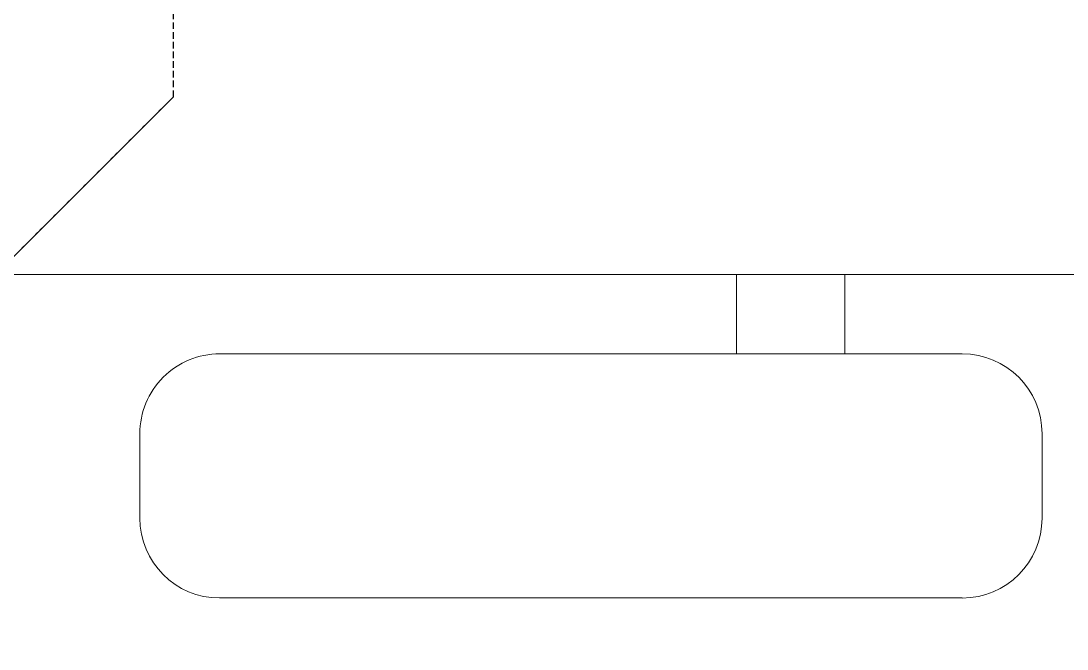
# Model space of a CAD drawing. Extents: x -12260 to 57327, y -29287 to 19916.
# Drawn here: x 35186 to 35443.2, y -4004.4 to -3850 of the extents above; entities that cross this region are included whole.
import ezdxf
from ezdxf.enums import TextEntityAlignment as Align

# ---------------------------------------------------------------- set-up
doc = ezdxf.new("R2010")
doc.units = 0
doc.header["$LTSCALE"] = 0.25
doc.linetypes.add('DASHDOT', pattern=[25.4, 12.7, -6.35, 0, -6.35])
doc.linetypes.add('HIDDEN', pattern=[9.525, 6.35, -3.175])
for name, color, linetype, lineweight in [('01-First Floor-FUR$0$LOADING', 253, 'Continuous', 5), ('01-First Floor-FUR$0$NEW Wall', 166, 'Continuous', 5), ('E-LITE-CLNG-CNDT', 6, 'DASHDOT', 35), ('E-LITE-EXIT-NUMB', 6, 'Continuous', 25), ('E-POWR-FLOR-CNDT', 6, 'HIDDEN', 25), ('E-POWR-WALL @ 100', 4, 'Continuous', 35)]:
    doc.layers.add(name, color=color, linetype=linetype, lineweight=lineweight)
doc.styles.add('DC_SIMPLEX', font='SIMPLEX.shx', dxfattribs={"width": 0.7})

# ---------------------------------------------------------------- blocks, each defined once
blk = doc.blocks.new('*X119')
at = {"color": 0}
for p, q in [((5, 3), (5, 3)), ((5, 3), (5, 3)), ((5, 3), (5, 3)), ((5, 3), (5, 3)), ((5, 3), (5, 3)), ((5, 3), (5, 3)), ((5, 3), (5, 3)), ((5, 3), (5, 3)), ((5, 3), (5, 3)), ((5, 3), (5, 3)), ((5, 3), (5, 3)), ((5, 3), (5, 3)), ((5, 3), (5, 3)), ((5, 3), (5, 3)), ((5, 3), (5, 3)), ((5, 3), (5, 3)), ((5, 3), (5, 3)), ((5, 3), (5, 3)), ((5, 3), (5, 3)), ((5, 3), (5, 3)), ((5, 3), (5, 3)), ((5, 3), (5, 3)), ((5, 3), (5, 3)), ((5, 3), (5, 3)), ((5, 3), (5, 3)), ((5, 3), (5, 3)), ((5, 3), (5, 3)), ((5, 3), (5, 3)), ((5, 3), (5, 3)), ((5, 3), (5, 3)), ((5, 3), (5, 3)), ((5, 3), (5, 3)), ((5, 3), (5, 3)), ((5, 3), (5, 3)), ((5, 3), (5, 3)), ((5, 3), (5, 3)), ((5, 3), (5, 3)), ((5, 3), (5, 3)), ((5, 3), (5, 3)), ((5, 3), (5, 3)), ((5, 3), (5, 3)), ((5, 3), (5, 3)), ((5, 3), (5, 3)), ((5, 3), (5, 3)), ((5, 3), (5, 3)), ((5, 3), (5, 3)), ((5, 3), (5, 3)), ((5, 3), (5, 3)), ((5, 3), (5, 3)), ((5, 3), (5, 3)), ((5, 3), (5, 3)), ((5, 3), (5, 3)), ((5, 3), (5, 3)), ((5, 3), (5, 3)), ((5, 3), (5, 3)), ((5, 3), (5, 3)), ((5, 3), (5, 3)), ((5, 3), (5, 3)), ((5, 3), (5, 3)), ((5, 3), (5, 3)), ((5, 3), (5, 3)), ((5, 3), (5, 3)), ((5, 3), (5, 3)), ((5, 3), (5, 3)), ((5, 3), (5, 3)), ((5, 3), (5, 3)), ((6, 3), (5, 3)), ((5, 3), (5, 3)), ((6, 3), (5, 3)), ((5, 3), (5, 3)), ((6, 3), (5, 3)), ((5, 3), (5, 3)), ((6, 3), (5, 3)), ((5, 3), (5, 3)), ((5, 3), (5, 3)), ((5, 3), (5, 3)), ((5, 3), (5, 3)), ((5, 3), (5, 3)), ((5, 3), (5, 3)), ((5, 3), (5, 3)), ((5, 3), (5, 3)), ((5, 3), (5, 3)), ((5, 3), (5, 3)), ((5, 3), (5, 3)), ((5, 3), (5, 3)), ((5, 3), (5, 3)), ((5, 3), (5, 3)), ((5, 3), (5, 3)), ((5, 3), (5, 3)), ((5, 3), (5, 3)), ((5, 3), (5, 3)), ((5, 3), (5, 3)), ((5, 3), (5, 3)), ((5, 3), (5, 3)), ((5, 3), (5, 3)), ((5, 3), (5, 3)), ((6, 3), (6, 3)), ((6, 3), (6, 3)), ((6, 3), (6, 3)), ((6, 3), (6, 3)), ((6, 3), (6, 3)), ((6, 3), (6, 3)), ((6, 3), (6, 3)), ((6, 3), (6, 3)), ((6, 3), (6, 3)), ((6, 3), (6, 3)), ((6, 3), (6, 3)), ((6, 3), (6, 3)), ((6, 3), (6, 3)), ((6, 3), (6, 3)), ((6, 3), (6, 3)), ((6, 3), (6, 3)), ((6, 3), (6, 3)), ((6, 3), (6, 3)), ((6, 3), (6, 3)), ((6, 3), (6, 3)), ((6, 3), (6, 3)), ((6, 3), (6, 3)), ((6, 3), (6, 3)), ((6, 3), (6, 3)), ((6, 3), (6, 3)), ((6, 3), (6, 3)), ((6, 3), (6, 3)), ((6, 3), (6, 3)), ((6, 3), (6, 3)), ((6, 3), (6, 3)), ((6, 3), (6, 3)), ((6, 3), (6, 3)), ((6, 3), (6, 3)), ((6, 3), (6, 3)), ((6, 3), (6, 3)), ((6, 3), (6, 3)), ((6, 3), (6, 3)), ((6, 3), (6, 3)), ((6, 3), (6, 3)), ((6, 3), (6, 3)), ((6, 3), (6, 3)), ((6, 3), (6, 3)), ((6, 3), (6, 3)), ((6, 3), (6, 3)), ((6, 3), (6, 3)), ((6, 3), (6, 3)), ((6, 3), (6, 3)), ((6, 3), (6, 3)), ((6, 3), (6, 3)), ((6, 3), (6, 3)), ((6, 3), (6, 3)), ((6, 3), (6, 3)), ((6, 3), (6, 3)), ((6, 3), (6, 3)), ((6, 3), (6, 3)), ((6, 3), (6, 3)), ((6, 3), (6, 3)), ((6, 3), (6, 3)), ((6, 3), (6, 3)), ((6, 3), (6, 3)), ((6, 3), (6, 3)), ((6, 3), (6, 3)), ((6, 3), (6, 3)), ((6, 3), (6, 3)), ((6, 3), (6, 3)), ((6, 3), (6, 3)), ((6, 3), (6, 3)), ((6, 3), (6, 3)), ((6, 3), (6, 3)), ((6, 3), (6, 3)), ((6, 3), (6, 3)), ((6, 3), (6, 3)), ((6, 3), (6, 3)), ((6, 3), (6, 3)), ((6, 3), (6, 3)), ((6, 3), (6, 3)), ((6, 3), (6, 3)), ((6, 3), (6, 3)), ((6, 3), (6, 3)), ((6, 3), (6, 3)), ((6, 3), (6, 3)), ((6, 3), (6, 3)), ((6, 3), (6, 3)), ((6, 3), (6, 3)), ((6, 3), (6, 3)), ((6, 3), (6, 3)), ((6, 3), (6, 3)), ((6, 3), (6, 3)), ((6, 3), (6, 3)), ((6, 3), (6, 3)), ((6, 3), (6, 3)), ((6, 3), (6, 3)), ((6, 3), (6, 3)), ((6, 3), (6, 3)), ((6, 3), (6, 3)), ((6, 3), (6, 3)), ((6, 3), (6, 3)), ((6, 3), (6, 3)), ((6, 3), (6, 3)), ((6, 3), (6, 3)), ((6, 3), (6, 3)), ((6, 3), (6, 3)), ((6, 3), (6, 3)), ((6, 3), (6, 3)), ((6, 3), (6, 3)), ((6, 3), (6, 3)), ((6, 3), (6, 3)), ((6, 3), (6, 3)), ((6, 3), (6, 3)), ((6, 3), (6, 3)), ((6, 3), (6, 3)), ((6, 3), (6, 3)), ((6, 3), (6, 3)), ((6, 3), (6, 3)), ((6, 3), (6, 3)), ((6, 3), (6, 3)), ((6, 3), (6, 3)), ((6, 3), (6, 3)), ((6, 3), (6, 3)), ((6, 3), (6, 3)), ((6, 3), (6, 3)), ((6, 3), (6, 3)), ((6, 3), (6, 3)), ((6, 3), (6, 3)), ((6, 3), (6, 3)), ((6, 3), (6, 3)), ((6, 3), (6, 3)), ((6, 3), (6, 3)), ((6, 3), (6, 3)), ((6, 3), (6, 3)), ((6, 3), (6, 3)), ((6, 3), (6, 3)), ((6, 3), (6, 3)), ((6, 3), (6, 3)), ((6, 3), (6, 3)), ((6, 3), (6, 3)), ((6, 3), (6, 3)), ((6, 3), (6, 3)), ((6, 3), (6, 3)), ((6, 3), (6, 3)), ((6, 3), (6, 3)), ((6, 3), (6, 3)), ((6, 3), (6, 3)), ((6, 3), (6, 3)), ((6, 3), (6, 3)), ((6, 3), (6, 3)), ((6, 3), (6, 3)), ((6, 3), (6, 3)), ((6, 3), (6, 3)), ((6, 3), (6, 3)), ((6, 3), (6, 3)), ((6, 3), (6, 3)), ((6, 3), (6, 3)), ((6, 3), (6, 3)), ((6, 3), (6, 3)), ((6, 3), (6, 3)), ((6, 3), (6, 3)), ((6, 3), (6, 3)), ((6, 3), (6, 3)), ((6, 3), (6, 3)), ((6, 3), (6, 3)), ((6, 3), (6, 3)), ((6, 3), (6, 3)), ((6, 3), (6, 3)), ((6, 3), (6, 3)), ((6, 3), (6, 3)), ((6, 3), (6, 3)), ((6, 3), (6, 3)), ((6, 3), (6, 3)), ((6, 3), (6, 3)), ((6, 3), (6, 3)), ((6, 3), (6, 3)), ((6, 3), (6, 3)), ((6, 3), (6, 3)), ((6, 3), (6, 3)), ((6, 3), (6, 3)), ((6, 3), (6, 3)), ((6, 3), (6, 3)), ((6, 3), (6, 3)), ((6, 3), (6, 3)), ((6, 3), (6, 3)), ((6, 3), (6, 3)), ((6, 3), (6, 3)), ((6, 3), (6, 3)), ((6, 3), (6, 3)), ((6, 3), (6, 3)), ((6, 3), (6, 3)), ((6, 3), (6, 3)), ((6, 3), (6, 3)), ((6, 3), (6, 3)), ((6, 3), (6, 3)), ((6, 3), (6, 3)), ((6, 3), (6, 3)), ((6, 3), (6, 3)), ((6, 3), (6, 3)), ((6, 3), (6, 3)), ((6, 3), (6, 3)), ((6, 3), (6, 3)), ((6, 3), (6, 3)), ((6, 3), (6, 3)), ((6, 3), (6, 3)), ((6, 3), (6, 3)), ((6, 3), (6, 3)), ((6, 3), (6, 3)), ((6, 3), (5, 3)), ((6, 3), (5, 3)), ((6, 3), (5, 3)), ((6, 3), (5, 3)), ((6, 3), (5, 3)), ((6, 3), (6, 3)), ((6, 3), (6, 3)), ((6, 3), (6, 3)), ((6, 3), (6, 3)), ((6, 3), (6, 3)), ((6, 3), (6, 3)), ((6, 3), (6, 3)), ((6, 3), (6, 3)), ((6, 3), (6, 3)), ((6, 3), (6, 3)), ((6, 3), (6, 3)), ((6, 3), (6, 3)), ((6, 3), (6, 3)), ((6, 3), (6, 3)), ((6, 3), (6, 3)), ((6, 3), (6, 3)), ((6, 3), (6, 3)), ((6, 3), (6, 3)), ((6, 3), (6, 3)), ((6, 3), (6, 3)), ((6, 3), (6, 3)), ((6, 3), (6, 3)), ((6, 3), (6, 3)), ((6, 3), (6, 3)), ((6, 3), (6, 3)), ((6, 3), (6, 3)), ((6, 3), (6, 3)), ((6, 3), (6, 3)), ((6, 3), (6, 3)), ((6, 3), (6, 3)), ((6, 3), (6, 3)), ((6, 3), (6, 3)), ((6, 3), (6, 3)), ((6, 3), (6, 3)), ((6, 3), (6, 3)), ((6, 3), (6, 3)), ((6, 3), (6, 3)), ((6, 3), (6, 3)), ((6, 3), (6, 3)), ((6, 3), (6, 3)), ((6, 3), (6, 3)), ((6, 3), (6, 3)), ((6, 3), (6, 3)), ((6, 3), (6, 3)), ((6, 3), (6, 3)), ((6, 3), (6, 3)), ((6, 3), (6, 3)), ((6, 3), (6, 3)), ((6, 3), (6, 3)), ((6, 3), (6, 3)), ((6, 3), (6, 3)), ((6, 3), (6, 3)), ((6, 3), (6, 3)), ((6, 3), (6, 3)), ((6, 3), (6, 3)), ((6, 3), (6, 3)), ((6, 3), (6, 3)), ((6, 3), (6, 3)), ((6, 3), (6, 3)), ((6, 3), (6, 3)), ((6, 3), (6, 3)), ((6, 3), (6, 3)), ((6, 3), (6, 3)), ((6, 3), (6, 3)), ((6, 3), (6, 3)), ((6, 3), (6, 3)), ((6, 3), (6, 3)), ((6, 3), (6, 3)), ((6, 3), (6, 3)), ((6, 3), (6, 3)), ((6, 3), (6, 3)), ((6, 3), (6, 3)), ((6, 3), (6, 3)), ((6, 3), (6, 3)), ((6, 3), (6, 3)), ((6, 3), (6, 3)), ((6, 3), (6, 3)), ((6, 3), (6, 3)), ((6, 3), (6, 3)), ((6, 3), (6, 3)), ((6, 3), (6, 3)), ((6, 3), (6, 3)), ((6, 3), (6, 3)), ((6, 3), (6, 3)), ((6, 3), (6, 3)), ((6, 3), (6, 3)), ((6, 3), (6, 3)), ((6, 3), (6, 3)), ((6, 3), (6, 3)), ((6, 3), (6, 3)), ((6, 3), (6, 3)), ((6, 3), (6, 3)), ((6, 3), (6, 3)), ((6, 3), (6, 3)), ((6, 3), (6, 3)), ((6, 3), (6, 3)), ((6, 3), (6, 3)), ((6, 3), (6, 3)), ((6, 3), (6, 3)), ((6, 3), (6, 3)), ((6, 3), (6, 3)), ((6, 3), (6, 3)), ((6, 3), (6, 3)), ((6, 3), (6, 3)), ((6, 3), (6, 3)), ((6, 3), (6, 3)), ((6, 3), (6, 3)), ((6, 3), (6, 3)), ((6, 3), (6, 3)), ((6, 3), (6, 3)), ((6, 3), (6, 3)), ((6, 3), (6, 3)), ((6, 3), (6, 3)), ((6, 3), (6, 3)), ((6, 3), (6, 3)), ((6, 3), (6, 3)), ((6, 3), (6, 3)), ((6, 3), (6, 3)), ((6, 3), (6, 3)), ((6, 3), (6, 3)), ((6, 3), (6, 3)), ((6, 3), (6, 3)), ((6, 3), (6, 3)), ((6, 3), (6, 3)), ((6, 3), (6, 3)), ((6, 3), (6, 3)), ((6, 3), (6, 3)), ((6, 3), (6, 3)), ((6, 3), (6, 3)), ((6, 3), (6, 3)), ((6, 3), (6, 3)), ((6, 3), (6, 3)), ((6, 3), (6, 3)), ((6, 3), (6, 3)), ((6, 3), (6, 3)), ((6, 3), (6, 3)), ((6, 3), (6, 3)), ((6, 3), (6, 3)), ((6, 3), (6, 3)), ((6, 3), (6, 3)), ((6, 3), (6, 3)), ((6, 3), (6, 3)), ((6, 3), (6, 3)), ((6, 3), (6, 3)), ((6, 3), (6, 3)), ((6, 3), (6, 3)), ((6, 3), (6, 3)), ((6, 3), (6, 3)), ((6, 3), (6, 3)), ((6, 3), (6, 3)), ((6, 3), (6, 3)), ((6, 3), (6, 3)), ((6, 3), (6, 3)), ((6, 3), (6, 3)), ((6, 3), (6, 3)), ((6, 3), (6, 3)), ((6, 3), (6, 3)), ((6, 3), (6, 3)), ((6, 3), (6, 3)), ((6, 3), (6, 3)), ((6, 3), (6, 3)), ((6, 3), (6, 3)), ((6, 3), (6, 3)), ((6, 3), (6, 3)), ((6, 3), (6, 3)), ((6, 3), (6, 3)), ((6, 3), (6, 3)), ((6, 3), (6, 3)), ((6, 3), (6, 3)), ((6, 3), (6, 3)), ((6, 3), (6, 3)), ((6, 3), (6, 3)), ((6, 3), (6, 3)), ((6, 3), (6, 3)), ((6, 3), (6, 3)), ((6, 3), (6, 3)), ((6, 3), (6, 3)), ((6, 3), (6, 3)), ((6, 3), (6, 3)), ((6, 3), (6, 3)), ((6, 3), (6, 3)), ((6, 3), (6, 3)), ((6, 3), (6, 3)), ((6, 3), (6, 3)), ((6, 3), (6, 3)), ((6, 3), (6, 3)), ((6, 3), (6, 3)), ((6, 3), (6, 3)), ((6, 3), (6, 3)), ((6, 3), (6, 3)), ((6, 3), (6, 3)), ((6, 3), (6, 3)), ((6, 3), (6, 3)), ((6, 3), (6, 3)), ((6, 3), (6, 3)), ((6, 3), (6, 3)), ((6, 3), (6, 3)), ((6, 3), (6, 3)), ((6, 3), (6, 3)), ((6, 3), (6, 3)), ((6, 3), (6, 3)), ((6, 3), (6, 3)), ((6, 3), (6, 3)), ((6, 3), (6, 3)), ((6, 3), (6, 3)), ((6, 3), (6, 3)), ((6, 3), (6, 3)), ((6, 3), (6, 3)), ((6, 3), (6, 3)), ((6, 3), (6, 3)), ((6, 3), (6, 3)), ((6, 3), (6, 3)), ((6, 3), (6, 3)), ((6, 3), (6, 3)), ((6, 3), (6, 3)), ((6, 3), (6, 3)), ((6, 3), (6, 3)), ((6, 3), (6, 3)), ((6, 3), (6, 3)), ((6, 3), (6, 3)), ((6, 3), (6, 3)), ((6, 3), (6, 3)), ((6, 3), (6, 3)), ((6, 3), (6, 3)), ((6, 3), (6, 3)), ((6, 3), (6, 3)), ((6, 3), (6, 3)), ((6, 3), (6, 3)), ((6, 3), (6, 3)), ((6, 3), (6, 3)), ((6, 3), (6, 3)), ((6, 3), (6, 3)), ((6, 3), (6, 3)), ((6, 3), (6, 3)), ((6, 3), (6, 3)), ((6, 3), (6, 3)), ((6, 3), (6, 3)), ((6, 3), (6, 3)), ((6, 3), (6, 3)), ((6, 3), (6, 3)), ((6, 3), (6, 3)), ((6, 3), (6, 3)), ((6, 3), (6, 3)), ((6, 3), (6, 3)), ((6, 3), (6, 3)), ((6, 3), (6, 3)), ((6, 3), (6, 3)), ((6, 3), (6, 3)), ((6, 3), (6, 3)), ((6, 3), (6, 3)), ((6, 3), (6, 3)), ((6, 3), (6, 3)), ((6, 3), (6, 3)), ((6, 3), (6, 3)), ((6, 3), (6, 3)), ((6, 3), (6, 3)), ((6, 3), (6, 3)), ((6, 3), (6, 3)), ((6, 3), (6, 3)), ((6, 3), (6, 3)), ((6, 3), (6, 3)), ((6, 3), (6, 3)), ((6, 3), (6, 3)), ((6, 3), (6, 3)), ((6, 3), (6, 3)), ((6, 3), (6, 3)), ((6, 3), (6, 3)), ((6, 3), (6, 3)), ((6, 3), (6, 3)), ((6, 3), (6, 3)), ((6, 3), (6, 3)), ((6, 3), (6, 3)), ((6, 3), (6, 3)), ((6, 3), (6, 3)), ((6, 3), (6, 3)), ((6, 3), (6, 3)), ((6, 3), (6, 3)), ((6, 3), (6, 3)), ((6, 3), (6, 3)), ((6, 3), (6, 3)), ((6, 3), (6, 3)), ((6, 3), (6, 3)), ((6, 3), (6, 3)), ((6, 3), (6, 3)), ((6, 3), (6, 3)), ((6, 3), (6, 3)), ((6, 3), (6, 3)), ((6, 3), (6, 3)), ((6, 3), (6, 3)), ((6, 3), (6, 3)), ((6, 3), (6, 3)), ((6, 3), (6, 3)), ((6, 3), (6, 3)), ((6, 3), (6, 3)), ((6, 3), (6, 3)), ((6, 3), (6, 3)), ((6, 3), (6, 3)), ((6, 3), (6, 3)), ((6, 3), (6, 3)), ((6, 3), (6, 3)), ((6, 3), (6, 3)), ((6, 3), (6, 3)), ((6, 3), (6, 3)), ((6, 3), (6, 3)), ((6, 3), (6, 3)), ((6, 3), (6, 3)), ((6, 3), (6, 3)), ((6, 3), (6, 3)), ((6, 3), (6, 3)), ((6, 3), (6, 3)), ((6, 3), (6, 3)), ((6, 3), (6, 3)), ((6, 3), (6, 3)), ((6, 3), (6, 3)), ((6, 3), (6, 3)), ((6, 3), (6, 3)), ((6, 3), (6, 3))]:
    blk.add_line(p, q, dxfattribs=at)
blk = doc.blocks.new('*X120')
at = {"color": 0}
for p, q in [((13, 1), (13, 1)), ((13, 1), (13, 1)), ((13, 1), (13, 1)), ((13, 1), (13, 1)), ((13, 1), (13, 1)), ((13, 1), (13, 1)), ((13, 1), (13, 1)), ((13, 1), (13, 1)), ((13, 1), (13, 1)), ((13, 1), (13, 1)), ((13, 1), (13, 1)), ((13, 1), (13, 1)), ((13, 1), (13, 1)), ((13, 1), (13, 1)), ((13, 1), (13, 1)), ((13, 1), (14, 1)), ((13, 1), (14, 1)), ((13, 1), (14, 1)), ((13, 1), (13, 1)), ((13, 1), (13, 1)), ((13, 1), (13, 1)), ((13, 1), (13, 1)), ((13, 1), (13, 1)), ((13, 1), (13, 1)), ((13, 1), (13, 1)), ((13, 1), (13, 1)), ((13, 1), (13, 1)), ((13, 1), (13, 1)), ((13, 1), (13, 1)), ((13, 1), (13, 1)), ((13, 1), (13, 1)), ((13, 1), (13, 1)), ((13, 1), (13, 1)), ((13, 1), (13, 1)), ((13, 1), (13, 1)), ((13, 1), (13, 1)), ((13, 1), (13, 1)), ((13, 1), (13, 1)), ((13, 1), (13, 1)), ((13, 1), (13, 1)), ((13, 1), (13, 1)), ((13, 1), (13, 1)), ((13, 1), (13, 1)), ((13, 1), (13, 1)), ((13, 1), (13, 1)), ((13, 1), (13, 1)), ((13, 1), (13, 1)), ((13, 1), (13, 1)), ((13, 1), (13, 1)), ((13, 1), (13, 1)), ((13, 1), (13, 1)), ((13, 1), (13, 1)), ((13, 1), (13, 1)), ((13, 1), (13, 1)), ((13, 1), (13, 1)), ((13, 1), (13, 1)), ((13, 1), (13, 1)), ((13, 1), (13, 1)), ((13, 1), (13, 1)), ((13, 1), (13, 1)), ((13, 1), (13, 1)), ((13, 1), (13, 1)), ((13, 1), (13, 1)), ((13, 1), (13, 1)), ((13, 1), (13, 1)), ((13, 1), (13, 1)), ((13, 1), (13, 1)), ((13, 1), (13, 1)), ((13, 1), (13, 1)), ((13, 1), (13, 1)), ((13, 1), (13, 1)), ((13, 1), (13, 1)), ((13, 1), (13, 1)), ((13, 1), (13, 1)), ((13, 1), (13, 1)), ((13, 1), (13, 1)), ((13, 1), (13, 1)), ((13, 1), (13, 1)), ((13, 1), (13, 1)), ((13, 1), (13, 1)), ((13, 1), (13, 1)), ((13, 1), (13, 1)), ((13, 1), (13, 1)), ((13, 1), (13, 1)), ((13, 1), (13, 1)), ((13, 1), (13, 1)), ((13, 1), (13, 1)), ((13, 1), (13, 1)), ((13, 1), (13, 1)), ((13, 1), (13, 1)), ((13, 1), (13, 1)), ((13, 1), (13, 1)), ((13, 1), (13, 1)), ((13, 1), (13, 1)), ((13, 1), (13, 1)), ((13, 1), (13, 1)), ((13, 1), (13, 1)), ((13, 1), (13, 1)), ((13, 1), (13, 1)), ((13, 1), (13, 1)), ((13, 1), (13, 1)), ((13, 1), (13, 1)), ((13, 1), (13, 1)), ((13, 1), (13, 1)), ((13, 1), (13, 1)), ((13, 1), (13, 1)), ((13, 1), (13, 1)), ((13, 1), (13, 1)), ((13, 1), (13, 1)), ((13, 1), (13, 1)), ((13, 1), (13, 1)), ((13, 1), (13, 1)), ((13, 1), (13, 1)), ((13, 1), (13, 1)), ((13, 1), (13, 1)), ((13, 1), (13, 1)), ((13, 1), (13, 1)), ((13, 1), (13, 1)), ((13, 1), (13, 1)), ((13, 1), (13, 1)), ((13, 1), (13, 1)), ((13, 1), (13, 1)), ((13, 1), (13, 1)), ((13, 1), (14, 1)), ((13, 0), (13, 0)), ((13, 0), (13, 0)), ((13, 0), (13, 0)), ((13, 0), (13, 0)), ((13, 0), (13, 0)), ((13, 0), (13, 0)), ((13, 0), (13, 0)), ((13, 0), (13, 0)), ((13, 0), (13, 0)), ((13, 0), (13, 0)), ((13, 0), (13, 0)), ((13, 0), (13, 0)), ((13, 0), (13, 0)), ((13, 0), (13, 0)), ((13, 0), (13, 0)), ((13, 0), (13, 0)), ((13, 0), (13, 0)), ((13, 0), (13, 0)), ((13, 0), (13, 0)), ((13, 0), (13, 0)), ((13, 0), (13, 0)), ((13, 0), (13, 0)), ((13, 0), (13, 0)), ((13, 0), (13, 0)), ((13, 0), (13, 0)), ((13, 0), (13, 0)), ((13, 0), (13, 0)), ((13, 0), (13, 0)), ((13, 0), (13, 0)), ((13, 0), (13, 0)), ((13, 0), (13, 0)), ((13, 0), (13, 0)), ((13, 0), (13, 0)), ((13, 0), (13, 0)), ((13, 0), (13, 0)), ((13, 0), (13, 0)), ((13, 0), (13, 0)), ((13, 0), (13, 0)), ((13, 0), (13, 0)), ((13, 0), (13, 0)), ((13, 0), (13, 0)), ((13, 0), (13, 0)), ((13, 0), (13, 0)), ((13, 0), (13, 0)), ((13, 0), (13, 0)), ((13, 0), (13, 0)), ((13, 0), (13, 0)), ((13, 0), (13, 0)), ((13, 0), (14, 0)), ((13, 0), (14, 0)), ((13, 0), (13, 0)), ((13, 0), (14, 0)), ((14, 1), (14, 1)), ((14, 1), (14, 1)), ((14, 1), (14, 1)), ((14, 1), (14, 1)), ((14, 1), (14, 1)), ((14, 1), (14, 1)), ((14, 1), (14, 1)), ((14, 1), (14, 1)), ((14, 1), (14, 1)), ((14, 1), (14, 1)), ((14, 1), (14, 1)), ((14, 1), (14, 1)), ((14, 1), (14, 1)), ((14, 1), (14, 1)), ((14, 1), (14, 1)), ((14, 1), (14, 1)), ((14, 1), (14, 1)), ((14, 1), (14, 1)), ((14, 1), (14, 1)), ((14, 1), (14, 1)), ((14, 1), (14, 1)), ((14, 1), (14, 1)), ((14, 1), (14, 1)), ((14, 1), (14, 1)), ((14, 1), (14, 1)), ((14, 1), (14, 1)), ((14, 1), (14, 1)), ((14, 1), (14, 1)), ((14, 1), (14, 1)), ((14, 1), (14, 1)), ((14, 1), (14, 1)), ((14, 1), (14, 1)), ((14, 1), (14, 1)), ((14, 1), (14, 1)), ((14, 1), (14, 1)), ((14, 1), (14, 1)), ((14, 1), (14, 1)), ((14, 1), (14, 1)), ((14, 1), (14, 1)), ((14, 1), (14, 1)), ((14, 1), (14, 1)), ((14, 1), (14, 1)), ((14, 1), (14, 1)), ((14, 1), (14, 1)), ((14, 1), (14, 1)), ((14, 1), (14, 1)), ((14, 1), (14, 1)), ((14, 1), (14, 1)), ((14, 1), (14, 1)), ((14, 1), (14, 1)), ((14, 1), (14, 1)), ((14, 1), (14, 1)), ((14, 1), (14, 1)), ((14, 1), (14, 1)), ((14, 1), (14, 1)), ((14, 1), (14, 1)), ((14, 1), (14, 1)), ((14, 1), (14, 1)), ((14, 1), (14, 1)), ((14, 1), (14, 1)), ((14, 1), (14, 1)), ((14, 1), (14, 1)), ((14, 1), (14, 1)), ((14, 1), (14, 1)), ((14, 1), (14, 1)), ((14, 1), (14, 1)), ((14, 1), (14, 1)), ((14, 1), (14, 1)), ((14, 1), (14, 1)), ((14, 1), (14, 1)), ((14, 1), (14, 1)), ((14, 1), (14, 1)), ((14, 1), (14, 1)), ((14, 1), (14, 1)), ((14, 1), (14, 1)), ((14, 1), (14, 1)), ((14, 1), (14, 1)), ((14, 1), (14, 1)), ((14, 1), (14, 1)), ((14, 1), (14, 1)), ((14, 1), (14, 1)), ((14, 1), (14, 1)), ((14, 1), (14, 1)), ((14, 1), (14, 1)), ((14, 1), (14, 1)), ((14, 1), (14, 1)), ((14, 1), (14, 1)), ((14, 1), (14, 1)), ((14, 1), (14, 1)), ((14, 1), (14, 1)), ((14, 1), (14, 1)), ((14, 1), (14, 1)), ((14, 1), (14, 1)), ((14, 1), (14, 1)), ((14, 0), (14, 0)), ((14, 0), (14, 0)), ((14, 0), (14, 0)), ((14, 0), (14, 0)), ((14, 0), (14, 0)), ((14, 0), (14, 0)), ((14, 0), (14, 0)), ((14, 0), (14, 0)), ((14, 0), (14, 0)), ((14, 0), (14, 0)), ((14, 0), (14, 0)), ((14, 0), (14, 0)), ((14, 0), (14, 0)), ((14, 0), (14, 0)), ((14, 0), (14, 0)), ((14, 0), (14, 0)), ((14, 0), (14, 0)), ((14, 0), (14, 0)), ((14, 0), (14, 0)), ((14, 0), (14, 0)), ((14, 0), (14, 0)), ((14, 0), (14, 0)), ((14, 0), (14, 0)), ((14, 0), (14, 0)), ((14, 0), (14, 0)), ((14, 0), (14, 0)), ((14, 0), (14, 0)), ((14, 0), (14, 0)), ((14, 0), (14, 0)), ((14, 0), (14, 0)), ((14, 0), (14, 0)), ((14, 0), (14, 0)), ((14, 0), (14, 0)), ((14, 0), (14, 0)), ((14, 0), (14, 0)), ((14, 0), (14, 0)), ((14, 0), (14, 0)), ((14, 0), (14, 0)), ((14, 0), (14, 0)), ((14, 0), (14, 0)), ((14, 0), (14, 0)), ((14, 0), (14, 0)), ((14, 0), (14, 0)), ((14, 0), (14, 0)), ((14, 0), (14, 0)), ((14, 0), (14, 0)), ((14, 0), (14, 0)), ((14, 0), (14, 0)), ((13, 0), (13, 0)), ((13, 0), (14, 0)), ((13, 0), (13, 0)), ((13, 0), (14, 0)), ((13, 0), (13, 0)), ((13, 0), (14, 0)), ((13, 0), (13, 0)), ((13, 0), (13, 0)), ((13, 0), (13, 0)), ((13, 0), (13, 0)), ((13, 0), (14, 0)), ((13, 0), (13, 0)), ((13, 0), (14, 0)), ((13, 0), (13, 0)), ((13, 0), (14, 0)), ((13, 0), (13, 0)), ((13, 0), (14, 0)), ((13, 0), (13, 0)), ((13, 0), (14, 0)), ((13, 0), (13, 0)), ((13, 0), (14, 0)), ((13, 0), (13, 0)), ((13, 0), (14, 0)), ((13, 0), (13, 0)), ((13, 0), (13, 0)), ((13, 0), (13, 0)), ((13, 0), (14, 0)), ((13, 0), (13, 0)), ((13, 0), (14, 0)), ((13, 0), (13, 0)), ((13, 0), (14, 0)), ((13, 0), (13, 0)), ((13, 0), (14, 0)), ((13, 0), (13, 0)), ((13, 0), (13, 0)), ((13, 0), (13, 0)), ((13, 0), (13, 0)), ((13, 0), (13, 0)), ((13, 0), (13, 0)), ((13, 0), (13, 0)), ((13, 0), (13, 0)), ((13, 0), (13, 0)), ((13, 0), (13, 0)), ((13, 0), (13, 0)), ((13, 0), (13, 0)), ((13, 0), (13, 0)), ((13, 0), (13, 0)), ((13, 0), (13, 0)), ((13, 0), (13, 0)), ((13, 0), (13, 0)), ((13, 0), (13, 0)), ((13, 0), (13, 0)), ((13, 0), (13, 0)), ((13, 0), (13, 0)), ((13, 0), (13, 0)), ((13, 0), (13, 0)), ((13, 0), (13, 0)), ((13, 0), (13, 0)), ((13, 0), (13, 0)), ((13, 0), (13, 0)), ((13, 0), (13, 0)), ((13, 0), (13, 0)), ((13, 0), (13, 0)), ((13, 0), (13, 0)), ((13, -1), (13, -1)), ((13, -1), (13, -1)), ((13, -1), (13, -1)), ((13, -1), (13, -1)), ((13, -1), (13, -1)), ((13, -1), (14, -1)), ((13, -1), (13, -1)), ((14, 0), (14, 0)), ((14, 0), (14, 0)), ((14, 0), (14, 0)), ((14, 0), (14, 0)), ((14, 0), (14, 0)), ((14, 0), (14, 0)), ((14, 0), (14, 0)), ((14, 0), (14, 0)), ((14, 0), (14, 0)), ((14, 0), (14, 0)), ((14, 0), (14, 0)), ((14, 0), (14, 0)), ((14, 0), (14, 0)), ((14, 0), (14, 0)), ((14, 0), (14, 0)), ((13, 0), (14, 0)), ((14, 0), (14, 0)), ((14, 0), (14, 0)), ((14, 0), (14, 0)), ((14, 0), (14, 0)), ((14, 0), (14, 0)), ((14, 0), (14, 0)), ((14, 0), (14, 0)), ((14, 0), (14, 0)), ((14, 0), (14, 0)), ((14, 0), (14, 0)), ((14, 0), (14, 0)), ((14, 0), (14, 0)), ((14, 0), (14, 0)), ((14, 0), (14, 0)), ((14, 0), (14, 0)), ((14, 0), (14, 0)), ((14, 0), (14, 0)), ((14, 0), (14, 0)), ((14, 0), (14, 0)), ((14, 0), (14, 0)), ((14, 0), (14, 0)), ((14, 0), (14, 0)), ((14, 0), (14, 0)), ((14, 0), (14, 0)), ((14, 0), (14, 0)), ((14, 0), (14, 0)), ((14, 0), (14, 0)), ((14, 0), (14, 0)), ((14, 0), (14, 0)), ((14, 0), (14, 0)), ((14, 0), (14, 0)), ((14, 0), (14, 0)), ((14, 0), (14, 0)), ((14, 0), (14, 0)), ((14, -1), (14, -1)), ((14, -1), (14, -1)), ((14, -1), (14, -1)), ((14, -1), (14, -1)), ((14, -1), (14, -1))]:
    blk.add_line(p, q, dxfattribs=at)
blk = doc.blocks.new('01-First Floor-FUR$0$GF21018-P')
at = {"color": 0}
for p, q in [((0.22049, 0.47563), (0.22049, 0.0675)), ((0.25963, 0.34221), (0.2804, 0.34221)), ((0.24001, 0.32259), (0.24001, 0.14)), ((0.30001, 0.32259), (0.30001, 0.14)), ((0.22049, 0.29372), (0.24001, 0.29372)), ((0.22049, 0.26708), (0.24001, 0.26708)), ((0.25963, 0.12039), (0.2804, 0.12039))]:
    blk.add_line(p, q, dxfattribs=at)
for points in [[(0.24001, 0.29372), (0.24001, 0.29372), (0.24001, 0.29372), (0.24001, 0.29372), (0.24001, 0.29372), (0.24001, 0.29372), (0.24001, 0.29372), (0.24001, 0.29372), (0.24001, 0.29372), (0.24001, 0.29372), (0.24001, 0.29372), (0.24001, 0.29372), (0.24001, 0.29372), (0.24001, 0.29372), (0.24001, 0.29372), (0.24001, 0.29372), (0.24001, 0.29372), (0.24001, 0.29372), (0.24001, 0.29372), (0.24001, 0.29372), (0.24001, 0.29372), (0.24001, 0.29372), (0.24001, 0.29372), (0.24001, 0.29372), (0.24001, 0.29372), (0.24001, 0.29372), (0.24001, 0.29372), (0.24001, 0.29372), (0.24001, 0.29372), (0.24001, 0.29372), (0.24001, 0.29372), (0.24001, 0.29372), (0.24001, 0.29372), (0.24001, 0.29372), (0.24001, 0.29372), (0.24001, 0.29372), (0.24001, 0.29372), (0.24001, 0.29372), (0.24001, 0.29372), (0.24001, 0.29372), (0.24001, 0.29372), (0.24001, 0.29372), (0.24001, 0.29372), (0.24001, 0.29372), (0.24001, 0.29372), (0.24001, 0.29372), (0.24001, 0.29372), (0.24001, 0.29372), (0.24001, 0.29372), (0.24001, 0.29372), (0.24001, 0.29372), (0.24001, 0.29372), (0.24001, 0.29372), (0.24001, 0.29372), (0.24001, 0.29372), (0.24001, 0.29372), (0.24001, 0.29372), (0.24001, 0.29372), (0.24001, 0.29372), (0.24001, 0.29372), (0.24001, 0.29372), (0.24001, 0.29372), (0.24001, 0.29372), (0.24001, 0.29372), (0.24001, 0.29372), (0.24001, 0.29372), (0.24001, 0.29372), (0.24001, 0.29372), (0.24001, 0.29372), (0.24001, 0.29372), (0.24001, 0.29372), (0.24001, 0.29372), (0.24001, 0.29372), (0.24001, 0.29372), (0.24001, 0.29372), (0.24001, 0.29372), (0.24001, 0.29372), (0.24001, 0.29372), (0.24001, 0.29372), (0.24001, 0.29372), (0.24001, 0.29372), (0.24001, 0.29372), (0.24001, 0.29372), (0.24001, 0.29372), (0.24001, 0.29372), (0.24001, 0.29372), (0.24001, 0.29372), (0.24001, 0.29372), (0.24001, 0.29372), (0.24001, 0.29372), (0.24001, 0.29372), (0.24001, 0.29372), (0.24001, 0.29372), (0.24001, 0.29372), (0.24001, 0.29372), (0.24001, 0.29372), (0.24001, 0.29372), (0.24001, 0.29372), (0.24001, 0.29372), (0.24001, 0.29372), (0.24001, 0.29372), (0.24001, 0.29372), (0.24001, 0.29372), (0.24001, 0.29372), (0.24001, 0.29372), (0.24001, 0.29372), (0.24001, 0.29372), (0.24001, 0.29372), (0.24001, 0.29372), (0.24001, 0.29372), (0.24001, 0.29372), (0.24001, 0.29372), (0.24001, 0.29372), (0.24001, 0.29372), (0.24001, 0.29372), (0.24001, 0.29372), (0.24001, 0.29372), (0.24001, 0.29372), (0.24001, 0.29372), (0.24001, 0.29372), (0.24001, 0.29372), (0.24001, 0.29372), (0.24001, 0.29372), (0.24001, 0.29372), (0.24001, 0.29372), (0.24001, 0.29372), (0.24001, 0.29372), (0.24001, 0.29372), (0.24001, 0.29372), (0.24001, 0.29372), (0.24001, 0.29372), (0.24001, 0.29372), (0.24001, 0.29372), (0.24001, 0.29372), (0.24001, 0.29372), (0.24001, 0.29372), (0.24001, 0.29372), (0.24001, 0.29372), (0.24001, 0.29372), (0.24001, 0.29372), (0.24001, 0.29372), (0.24001, 0.29372), (0.24001, 0.29372), (0.24001, 0.29372), (0.24001, 0.29372), (0.24001, 0.29372), (0.24001, 0.29372), (0.24001, 0.29372), (0.24001, 0.29372), (0.24001, 0.29372), (0.24001, 0.29372), (0.24001, 0.29372), (0.24001, 0.29372), (0.24001, 0.29372), (0.24001, 0.29372), (0.24001, 0.29372), (0.24001, 0.29372), (0.24001, 0.29372), (0.24001, 0.29372), (0.24001, 0.29372), (0.24001, 0.29372), (0.24001, 0.29372), (0.24001, 0.29372), (0.24001, 0.29372), (0.24001, 0.29372), (0.24001, 0.29372), (0.24001, 0.29372), (0.24001, 0.29372), (0.24001, 0.29372), (0.24001, 0.29372), (0.24001, 0.29372), (0.24001, 0.29372), (0.24001, 0.29372), (0.24001, 0.29372), (0.24001, 0.29372), (0.24001, 0.29372), (0.24001, 0.29372), (0.24001, 0.29372), (0.24001, 0.29372), (0.24001, 0.29372), (0.24001, 0.29372), (0.24001, 0.29372), (0.24001, 0.29372), (0.24001, 0.29372), (0.24001, 0.29372), (0.24001, 0.29372), (0.24001, 0.29372), (0.24001, 0.29372), (0.24001, 0.29372), (0.24001, 0.29372), (0.24001, 0.29372), (0.24001, 0.29372), (0.24001, 0.29372), (0.24001, 0.29372), (0.24001, 0.29372), (0.24001, 0.29372), (0.24001, 0.29372), (0.24001, 0.29372), (0.24001, 0.29372), (0.24001, 0.29372), (0.24001, 0.29372), (0.24001, 0.29372), (0.24001, 0.29372), (0.24001, 0.29372), (0.24001, 0.29372), (0.24001, 0.29372), (0.24001, 0.29372), (0.24001, 0.29372), (0.24001, 0.29372), (0.24001, 0.29372), (0.24001, 0.29372), (0.24001, 0.29372), (0.24001, 0.29372), (0.24001, 0.29372), (0.24001, 0.29372), (0.24001, 0.29372), (0.24001, 0.29372), (0.24001, 0.29372), (0.24001, 0.29372), (0.24001, 0.29372), (0.24001, 0.29372), (0.24001, 0.29372), (0.24001, 0.29372), (0.24001, 0.29372), (0.24001, 0.29372), (0.24001, 0.29372), (0.24001, 0.29372), (0.24001, 0.29372), (0.24001, 0.29372), (0.24001, 0.29372), (0.24001, 0.29372), (0.24001, 0.29372), (0.24001, 0.29372), (0.24001, 0.29372), (0.24001, 0.29372), (0.24001, 0.29372), (0.24001, 0.29372), (0.24001, 0.29372), (0.24001, 0.29372), (0.24001, 0.29372), (0.24001, 0.29372), (0.24001, 0.29372), (0.24001, 0.29372), (0.24001, 0.29372), (0.24001, 0.29372), (0.24001, 0.29372), (0.24001, 0.29372), (0.24001, 0.29372), (0.24001, 0.29372), (0.24001, 0.29372), (0.24001, 0.29372), (0.24001, 0.29372), (0.24001, 0.29372), (0.24001, 0.29372), (0.24001, 0.29372), (0.24001, 0.29372), (0.24001, 0.29372), (0.24001, 0.29372), (0.24001, 0.29372), (0.24001, 0.29372), (0.24001, 0.29372), (0.24001, 0.29372), (0.24001, 0.29372), (0.24001, 0.29372), (0.24001, 0.29372), (0.24001, 0.29372), (0.24001, 0.29372), (0.24001, 0.29372), (0.24001, 0.29372), (0.24001, 0.29372), (0.24001, 0.29372), (0.24001, 0.29372), (0.24001, 0.29372), (0.24001, 0.29372), (0.24001, 0.29372), (0.24001, 0.29372), (0.24001, 0.29372)], [(0.24001, 0.29372), (0.24001, 0.29372), (0.24001, 0.29372), (0.24001, 0.29372), (0.24001, 0.29372), (0.24001, 0.29372), (0.24001, 0.29372), (0.24001, 0.29372), (0.24001, 0.29372), (0.24001, 0.29372), (0.24001, 0.29372), (0.24001, 0.29372), (0.24001, 0.29372), (0.24001, 0.29372), (0.24001, 0.29372), (0.24001, 0.29372), (0.24001, 0.29372), (0.24001, 0.29372), (0.24001, 0.29372), (0.24001, 0.29372), (0.24001, 0.29372), (0.24001, 0.29372), (0.24001, 0.29372), (0.24001, 0.29372), (0.24001, 0.29372), (0.24001, 0.29372), (0.24001, 0.29372), (0.24001, 0.29372), (0.24001, 0.29372), (0.24001, 0.29372), (0.24001, 0.29372), (0.24001, 0.29372), (0.24001, 0.29372), (0.24001, 0.29372), (0.24001, 0.29372), (0.24001, 0.29372), (0.24001, 0.29372), (0.24001, 0.29372), (0.24001, 0.29372), (0.24001, 0.29372), (0.24001, 0.29372), (0.24001, 0.29372), (0.24001, 0.29372), (0.24001, 0.29372), (0.24001, 0.29372), (0.24001, 0.29372), (0.24001, 0.29372), (0.24001, 0.29372), (0.24001, 0.29372), (0.24001, 0.29372), (0.24001, 0.29372), (0.24001, 0.29372), (0.24001, 0.29372), (0.24001, 0.29372), (0.24001, 0.29372), (0.24001, 0.29372), (0.24001, 0.29372), (0.24001, 0.29372), (0.24001, 0.29372), (0.24001, 0.29372), (0.24001, 0.29372), (0.24001, 0.29372), (0.24001, 0.29372), (0.24001, 0.29372), (0.24001, 0.29372), (0.24001, 0.29372), (0.24001, 0.29372), (0.24001, 0.29372), (0.24001, 0.29372), (0.24001, 0.29372), (0.24001, 0.29372), (0.24001, 0.29372), (0.24001, 0.29372), (0.24001, 0.29372), (0.24001, 0.29372), (0.24001, 0.29372), (0.24001, 0.29372), (0.24001, 0.29372), (0.24001, 0.29372), (0.24001, 0.29372), (0.24001, 0.29372), (0.24001, 0.29372), (0.24001, 0.29372), (0.24001, 0.29372), (0.24001, 0.29372), (0.24001, 0.29372), (0.24001, 0.29372), (0.24001, 0.29372), (0.24001, 0.29372), (0.24001, 0.29372), (0.24001, 0.29372), (0.24001, 0.29372), (0.24001, 0.29372), (0.24001, 0.29372), (0.24001, 0.29372), (0.24001, 0.29372), (0.24001, 0.29372), (0.24001, 0.29372), (0.24001, 0.29372), (0.24001, 0.29372), (0.24001, 0.29372), (0.24001, 0.29372), (0.24001, 0.29372), (0.24001, 0.29372), (0.24001, 0.29372), (0.24001, 0.29372), (0.24001, 0.29372), (0.24001, 0.29372), (0.24001, 0.29372), (0.24001, 0.29372), (0.24001, 0.29372), (0.24001, 0.29372), (0.24001, 0.29372), (0.24001, 0.29372), (0.24001, 0.29372), (0.24001, 0.29372), (0.24001, 0.29372), (0.24001, 0.29372), (0.24001, 0.29372), (0.24001, 0.29372), (0.24001, 0.29372), (0.24001, 0.29372), (0.24001, 0.29372), (0.24001, 0.29372), (0.24001, 0.29372), (0.24001, 0.29372), (0.24001, 0.29372), (0.24001, 0.29372), (0.24001, 0.29372), (0.24001, 0.29372), (0.24001, 0.29372), (0.24001, 0.29372), (0.24001, 0.29372), (0.24001, 0.29372), (0.24001, 0.29372), (0.24001, 0.29372), (0.24001, 0.29372), (0.24001, 0.29372), (0.24001, 0.29372), (0.24001, 0.29372), (0.24001, 0.29372), (0.24001, 0.29372), (0.24001, 0.29372), (0.24001, 0.29372), (0.24001, 0.29372), (0.24001, 0.29372), (0.24001, 0.29372), (0.24001, 0.29372), (0.24001, 0.29372), (0.24001, 0.29372), (0.24001, 0.29372), (0.24001, 0.29372), (0.24001, 0.29372), (0.24001, 0.29372), (0.24001, 0.29372), (0.24001, 0.29372), (0.24001, 0.29372), (0.24001, 0.29372), (0.24001, 0.29372), (0.24001, 0.29372), (0.24001, 0.29372), (0.24001, 0.29372), (0.24001, 0.29372), (0.24001, 0.29372), (0.24001, 0.29372), (0.24001, 0.29372), (0.24001, 0.29372), (0.24001, 0.29372), (0.24001, 0.29372), (0.24001, 0.29372), (0.24001, 0.29372), (0.24001, 0.29372), (0.24001, 0.29372), (0.24001, 0.29372), (0.24001, 0.29372), (0.24001, 0.29372), (0.24001, 0.29372), (0.24001, 0.29372), (0.24001, 0.29372), (0.24001, 0.29372), (0.24001, 0.29372), (0.24001, 0.29372), (0.24001, 0.29372), (0.24001, 0.29372), (0.24001, 0.29372), (0.24001, 0.29372), (0.24001, 0.29372), (0.24001, 0.29372), (0.24001, 0.29372), (0.24001, 0.29372), (0.24001, 0.29372), (0.24001, 0.29372), (0.24001, 0.29372), (0.24001, 0.29372), (0.24001, 0.29372), (0.24001, 0.29372), (0.24001, 0.29372), (0.24001, 0.29372), (0.24001, 0.29372), (0.24001, 0.29372), (0.24001, 0.29372), (0.24001, 0.29372), (0.24001, 0.29372), (0.24001, 0.29372), (0.24001, 0.29372), (0.24001, 0.29372), (0.24001, 0.29372), (0.24001, 0.29372), (0.24001, 0.29372), (0.24001, 0.29372), (0.24001, 0.29372), (0.24001, 0.29372), (0.24001, 0.29372), (0.24001, 0.29372), (0.24001, 0.29372), (0.24001, 0.29372), (0.24001, 0.29372), (0.24001, 0.29372), (0.24001, 0.29372)], [(0.24001, 0.29372), (0.24001, 0.29372), (0.24001, 0.29372), (0.24001, 0.29372), (0.24001, 0.29372), (0.24001, 0.29372), (0.24001, 0.29372), (0.24001, 0.29372), (0.24001, 0.29372), (0.24001, 0.29372), (0.24001, 0.29372), (0.24001, 0.29372), (0.24001, 0.29372), (0.24001, 0.29372), (0.24001, 0.29372), (0.24001, 0.29372), (0.24001, 0.29372), (0.24001, 0.29372), (0.24001, 0.29372), (0.24001, 0.29372), (0.24001, 0.29372), (0.24001, 0.29372), (0.24001, 0.29372), (0.24001, 0.29372), (0.24001, 0.29372), (0.24001, 0.29372), (0.24001, 0.29372), (0.24001, 0.29372), (0.24001, 0.29372), (0.24001, 0.29372), (0.24001, 0.29372), (0.24001, 0.29372), (0.24001, 0.29372), (0.24001, 0.29372), (0.24001, 0.29372), (0.24001, 0.29372), (0.24001, 0.29372), (0.24001, 0.29372), (0.24001, 0.29372), (0.24001, 0.29372), (0.24001, 0.29372), (0.24001, 0.29372), (0.24001, 0.29372), (0.24001, 0.29372), (0.24001, 0.29372), (0.24001, 0.29372), (0.24001, 0.29372), (0.24001, 0.29372), (0.24001, 0.29372), (0.24001, 0.29372), (0.24001, 0.29372), (0.24001, 0.29372), (0.24001, 0.29372), (0.24001, 0.29372), (0.24001, 0.29372), (0.24001, 0.29372), (0.24001, 0.29372), (0.24001, 0.29372), (0.24001, 0.29372), (0.24001, 0.29372), (0.24001, 0.29372), (0.24001, 0.29372), (0.24001, 0.29372), (0.24001, 0.29372), (0.24001, 0.29372), (0.24001, 0.29372), (0.24001, 0.29372), (0.24001, 0.29372), (0.24001, 0.29372), (0.24001, 0.29372), (0.24001, 0.29372), (0.24001, 0.29372), (0.24001, 0.29372), (0.24001, 0.29372), (0.24001, 0.29372), (0.24001, 0.29372), (0.24001, 0.29372), (0.24001, 0.29372), (0.24001, 0.29372), (0.24001, 0.29372), (0.24001, 0.29372), (0.24001, 0.29372), (0.24001, 0.29372), (0.24001, 0.29372), (0.24001, 0.29372), (0.24001, 0.29372), (0.24001, 0.29372), (0.24001, 0.29372), (0.24001, 0.29372), (0.24001, 0.29372), (0.24001, 0.29372), (0.24001, 0.29372), (0.24001, 0.29372), (0.24001, 0.29372), (0.24001, 0.29372), (0.24001, 0.29372), (0.24001, 0.29372), (0.24001, 0.29372), (0.24001, 0.29372), (0.24001, 0.29372), (0.24001, 0.29372), (0.24001, 0.29372), (0.24001, 0.29372), (0.24001, 0.29372), (0.24001, 0.29372), (0.24001, 0.29372), (0.24001, 0.29372), (0.24001, 0.29372), (0.24001, 0.29372), (0.24001, 0.29372), (0.24001, 0.29372), (0.24001, 0.29372), (0.24001, 0.29372), (0.24001, 0.29372), (0.24001, 0.29372), (0.24001, 0.29372), (0.24001, 0.29372), (0.24001, 0.29372), (0.24001, 0.29372), (0.24001, 0.29372), (0.24001, 0.29372), (0.24001, 0.29372), (0.24001, 0.29372), (0.24001, 0.29372), (0.24001, 0.29372), (0.24001, 0.29372), (0.24001, 0.29372), (0.24001, 0.29372), (0.24001, 0.29372), (0.24001, 0.29372), (0.24001, 0.29372), (0.24001, 0.29372), (0.24001, 0.29372), (0.24001, 0.29372), (0.24001, 0.29372), (0.24001, 0.29372), (0.24001, 0.29372), (0.24001, 0.29372), (0.24001, 0.29372), (0.24001, 0.29372), (0.24001, 0.29372), (0.24001, 0.29372), (0.24001, 0.29372), (0.24001, 0.29372), (0.24001, 0.29372), (0.24001, 0.29372), (0.24001, 0.29372), (0.24001, 0.29372), (0.24001, 0.29372), (0.24001, 0.29372), (0.24001, 0.29372), (0.24001, 0.29372), (0.24001, 0.29372), (0.24001, 0.29372), (0.24001, 0.29372), (0.24001, 0.29372), (0.24001, 0.29372), (0.24001, 0.29372), (0.24001, 0.29372), (0.24001, 0.29372), (0.24001, 0.29372), (0.24001, 0.29372), (0.24001, 0.29372), (0.24001, 0.29372), (0.24001, 0.29372), (0.24001, 0.29372), (0.24001, 0.29372), (0.24001, 0.29372), (0.24001, 0.29372), (0.24001, 0.29372), (0.24001, 0.29372), (0.24001, 0.29372), (0.24001, 0.29372), (0.24001, 0.29372), (0.24001, 0.29372), (0.24001, 0.29372), (0.24001, 0.29372), (0.24001, 0.29372), (0.24001, 0.29372), (0.24001, 0.29372), (0.24001, 0.29372), (0.24001, 0.29372), (0.24001, 0.29372), (0.24001, 0.29372), (0.24001, 0.29372), (0.24001, 0.29372), (0.24001, 0.29372), (0.24001, 0.29372), (0.24001, 0.29372), (0.24001, 0.29372), (0.24001, 0.29372), (0.24001, 0.29372), (0.24001, 0.29372), (0.24001, 0.29372), (0.24001, 0.29372), (0.24001, 0.29372), (0.24001, 0.29372), (0.24001, 0.29372), (0.24001, 0.29372), (0.24001, 0.29372), (0.24001, 0.29372), (0.24001, 0.29372), (0.24001, 0.29372), (0.24001, 0.29372), (0.24001, 0.29372), (0.24001, 0.29372), (0.24001, 0.29372), (0.24001, 0.29372), (0.24001, 0.29372), (0.24001, 0.29372), (0.24001, 0.29372), (0.24001, 0.29372), (0.24001, 0.29372), (0.24001, 0.29372)]]:
    blk.add_lwpolyline(points, close=True, dxfattribs=at)
for centre, start, end in [((0.25963, 0.32259), 90, 180), ((0.2804, 0.32259), 0, 90), ((0.25963, 0.14), 180, 270), ((0.2804, 0.14), 270, 0)]:
    blk.add_arc(centre, 0.01962, start, end, dxfattribs=at)
at = {"layer": '01-First Floor-FUR$0$NEW Wall', "color": 0, "linetype": 'Continuous'}
for points in [[(0.24001, 0.29372), (0.24001, 0.29372), (0.24001, 0.29372), (0.24001, 0.29372), (0.24001, 0.29372), (0.24001, 0.29372), (0.24001, 0.29372), (0.24001, 0.29372)], [(0.24001, 0.29372), (0.24001, 0.29372), (0.24001, 0.29372), (0.24001, 0.29372), (0.24001, 0.29372), (0.24001, 0.29372), (0.24001, 0.29372)], [(0.24001, 0.29372), (0.24001, 0.29372), (0.24001, 0.29372), (0.24001, 0.29372), (0.24001, 0.29372), (0.24001, 0.29372), (0.24001, 0.29372), (0.24001, 0.29372), (0.24001, 0.29372)], [(0.24001, 0.29372), (0.24001, 0.29372), (0.24001, 0.29372), (0.24001, 0.29372), (0.24001, 0.29372), (0.24001, 0.29372), (0.24001, 0.29372), (0.24001, 0.29372), (0.24001, 0.29372), (0.24001, 0.29372)], [(0.24001, 0.29372), (0.24001, 0.29372), (0.24001, 0.29372), (0.24001, 0.29372), (0.24001, 0.29372), (0.24001, 0.29372), (0.24001, 0.29372), (0.24001, 0.29372), (0.24001, 0.29372), (0.24001, 0.29372), (0.24001, 0.29372), (0.24001, 0.29372), (0.24001, 0.29372), (0.24001, 0.29372), (0.24001, 0.29372)], [(0.24001, 0.29372), (0.24001, 0.29372), (0.24001, 0.29372), (0.24001, 0.29372), (0.24001, 0.29372), (0.24001, 0.29372), (0.24001, 0.29372), (0.24001, 0.29372), (0.24001, 0.29372), (0.24001, 0.29372)], [(0.24001, 0.29372), (0.24001, 0.29372), (0.24001, 0.29372), (0.24001, 0.29372), (0.24001, 0.29372), (0.24001, 0.29372), (0.24001, 0.29372), (0.24001, 0.29372), (0.24001, 0.29372), (0.24001, 0.29372)], [(0.24001, 0.29372), (0.24001, 0.29372), (0.24001, 0.29372), (0.24001, 0.29372), (0.24001, 0.29372), (0.24001, 0.29372), (0.24001, 0.29372), (0.24001, 0.29372), (0.24001, 0.29372), (0.24001, 0.29372)], [(0.24001, 0.29372), (0.24001, 0.29372), (0.24001, 0.29372), (0.24001, 0.29372), (0.24001, 0.29372), (0.24001, 0.29372), (0.24001, 0.29372), (0.24001, 0.29372), (0.24001, 0.29372), (0.24001, 0.29372), (0.24001, 0.29372), (0.24001, 0.29372), (0.24001, 0.29372), (0.24001, 0.29372), (0.24001, 0.29372), (0.24001, 0.29372), (0.24001, 0.29372), (0.24001, 0.29372)], [(0.24001, 0.29372), (0.24001, 0.29372), (0.24001, 0.29372), (0.24001, 0.29372), (0.24001, 0.29372), (0.24001, 0.29372), (0.24001, 0.29372), (0.24001, 0.29372), (0.24001, 0.29372), (0.24001, 0.29372), (0.24001, 0.29372), (0.24001, 0.29372)], [(0.24001, 0.29372), (0.24001, 0.29372), (0.24001, 0.29372), (0.24001, 0.29372), (0.24001, 0.29372), (0.24001, 0.29372), (0.24001, 0.29372)], [(0.24001, 0.29372), (0.24001, 0.29372), (0.24001, 0.29372), (0.24001, 0.29372), (0.24001, 0.29372), (0.24001, 0.29372), (0.24001, 0.29372), (0.24001, 0.29372), (0.24001, 0.29372), (0.24001, 0.29372), (0.24001, 0.29372), (0.24001, 0.29372), (0.24001, 0.29372), (0.24001, 0.29372), (0.24001, 0.29372), (0.24001, 0.29372), (0.24001, 0.29372), (0.24001, 0.29372), (0.24001, 0.29372), (0.24001, 0.29372), (0.24001, 0.29372), (0.24001, 0.29372), (0.24001, 0.29372), (0.24001, 0.29372), (0.24001, 0.29372), (0.24001, 0.29372), (0.24001, 0.29372), (0.24001, 0.29372), (0.24001, 0.29372), (0.24001, 0.29372), (0.24001, 0.29372), (0.24001, 0.29372), (0.24001, 0.29372), (0.24001, 0.29372), (0.24001, 0.29372), (0.24001, 0.29372), (0.24001, 0.29372), (0.24001, 0.29372), (0.24001, 0.29372), (0.24001, 0.29372), (0.24001, 0.29372), (0.24001, 0.29372), (0.24001, 0.29372), (0.24001, 0.29372), (0.24001, 0.29372), (0.24001, 0.29372), (0.24001, 0.29372), (0.24001, 0.29372), (0.24001, 0.29372), (0.24001, 0.29372), (0.24001, 0.29372), (0.24001, 0.29372), (0.24001, 0.29372), (0.24001, 0.29372), (0.24001, 0.29372), (0.24001, 0.29372), (0.24001, 0.29372), (0.24001, 0.29372), (0.24001, 0.29372), (0.24001, 0.29372), (0.24001, 0.29372), (0.24001, 0.29372), (0.24001, 0.29372), (0.24001, 0.29372), (0.24001, 0.29372), (0.24001, 0.29372), (0.24001, 0.29372), (0.24001, 0.29372), (0.24001, 0.29372), (0.24001, 0.29372), (0.24001, 0.29372), (0.24001, 0.29372), (0.24001, 0.29372), (0.24001, 0.29372), (0.24001, 0.29372), (0.24001, 0.29372), (0.24001, 0.29372), (0.24001, 0.29372), (0.24001, 0.29372), (0.24001, 0.29372), (0.24001, 0.29372), (0.24001, 0.29372), (0.24001, 0.29372), (0.24001, 0.29372), (0.24001, 0.29372), (0.24001, 0.29372), (0.24001, 0.29372), (0.24001, 0.29372), (0.24001, 0.29372), (0.24001, 0.29372), (0.24001, 0.29372), (0.24001, 0.29372), (0.24001, 0.29372), (0.24001, 0.29372), (0.24001, 0.29372), (0.24001, 0.29372), (0.24001, 0.29372), (0.24001, 0.29372), (0.24001, 0.29372), (0.24001, 0.29372), (0.24001, 0.29372), (0.24001, 0.29372), (0.24001, 0.29372), (0.24001, 0.29372), (0.24001, 0.29372), (0.24001, 0.29372), (0.24001, 0.29372), (0.24001, 0.29372), (0.24001, 0.29372), (0.24001, 0.29372), (0.24001, 0.29372)], [(0.24001, 0.29372), (0.24001, 0.29372), (0.24001, 0.29372), (0.24001, 0.29372), (0.24001, 0.29372), (0.24001, 0.29372), (0.24001, 0.29372), (0.24001, 0.29372), (0.24001, 0.29372), (0.24001, 0.29372), (0.24001, 0.29372), (0.24001, 0.29372), (0.24001, 0.29372), (0.24001, 0.29372), (0.24001, 0.29372), (0.24001, 0.29372), (0.24001, 0.29372)], [(0.24001, 0.29372), (0.24001, 0.29372), (0.24001, 0.29372), (0.24001, 0.29372), (0.24001, 0.29372), (0.24001, 0.29372), (0.24001, 0.29372), (0.24001, 0.29372), (0.24001, 0.29372), (0.24001, 0.29372), (0.24001, 0.29372), (0.24001, 0.29372), (0.24001, 0.29372), (0.24001, 0.29372), (0.24001, 0.29372), (0.24001, 0.29372), (0.24001, 0.29372), (0.24001, 0.29372), (0.24001, 0.29372), (0.24001, 0.29372), (0.24001, 0.29372), (0.24001, 0.29372), (0.24001, 0.29372), (0.24001, 0.29372), (0.24001, 0.29372), (0.24001, 0.29372), (0.24001, 0.29372), (0.24001, 0.29372), (0.24001, 0.29372), (0.24001, 0.29372), (0.24001, 0.29372), (0.24001, 0.29372), (0.24001, 0.29372), (0.24001, 0.29372), (0.24001, 0.29372), (0.24001, 0.29372), (0.24001, 0.29372), (0.24001, 0.29372), (0.24001, 0.29372), (0.24001, 0.29372), (0.24001, 0.29372), (0.24001, 0.29372), (0.24001, 0.29372), (0.24001, 0.29372), (0.24001, 0.29372), (0.24001, 0.29372), (0.24001, 0.29372), (0.24001, 0.29372), (0.24001, 0.29372), (0.24001, 0.29372), (0.24001, 0.29372), (0.24001, 0.29372), (0.24001, 0.29372), (0.24001, 0.29372), (0.24001, 0.29372), (0.24001, 0.29372), (0.24001, 0.29372), (0.24001, 0.29372), (0.24001, 0.29372), (0.24001, 0.29372), (0.24001, 0.29372), (0.24001, 0.29372), (0.24001, 0.29372), (0.24001, 0.29372), (0.24001, 0.29372), (0.24001, 0.29372), (0.24001, 0.29372), (0.24001, 0.29372), (0.24001, 0.29372), (0.24001, 0.29372), (0.24001, 0.29372), (0.24001, 0.29372), (0.24001, 0.29372), (0.24001, 0.29372), (0.24001, 0.29372), (0.24001, 0.29372), (0.24001, 0.29372), (0.24001, 0.29372), (0.24001, 0.29372), (0.24001, 0.29372), (0.24001, 0.29372), (0.24001, 0.29372), (0.24001, 0.29372), (0.24001, 0.29372), (0.24001, 0.29372), (0.24001, 0.29372), (0.24001, 0.29372), (0.24001, 0.29372), (0.24001, 0.29372)], [(0.24001, 0.29372), (0.24001, 0.29372), (0.24001, 0.29372), (0.24001, 0.29372), (0.24001, 0.29372), (0.24001, 0.29372), (0.24001, 0.29372), (0.24001, 0.29372), (0.24001, 0.29372), (0.24001, 0.29372), (0.24001, 0.29372), (0.24001, 0.29372), (0.24001, 0.29372), (0.24001, 0.29372), (0.24001, 0.29372), (0.24001, 0.29372), (0.24001, 0.29372), (0.24001, 0.29372), (0.24001, 0.29372), (0.24001, 0.29372), (0.24001, 0.29372), (0.24001, 0.29372), (0.24001, 0.29372), (0.24001, 0.29372), (0.24001, 0.29372), (0.24001, 0.29372), (0.24001, 0.29372), (0.24001, 0.29372), (0.24001, 0.29372), (0.24001, 0.29372), (0.24001, 0.29372), (0.24001, 0.29372), (0.24001, 0.29372), (0.24001, 0.29372), (0.24001, 0.29372), (0.24001, 0.29372), (0.24001, 0.29372), (0.24001, 0.29372), (0.24001, 0.29372), (0.24001, 0.29372), (0.24001, 0.29372), (0.24001, 0.29372), (0.24001, 0.29372), (0.24001, 0.29372), (0.24001, 0.29372), (0.24001, 0.29372), (0.24001, 0.29372), (0.24001, 0.29372), (0.24001, 0.29372), (0.24001, 0.29372), (0.24001, 0.29372), (0.24001, 0.29372), (0.24001, 0.29372), (0.24001, 0.29372)]]:
    blk.add_lwpolyline(points, dxfattribs=at)
at = {"color": 0}
for name, xscale, yscale, zscale in [('*X119', 8.59375e-11, 8.59375e-11, 8.59375e-11), ('*X120', 5.5e-11, 5.5e-11, 5.5e-11)]:
    blk.add_blockref(name, (0.24001, 0.29372), dxfattribs=dict(at, xscale=xscale, yscale=yscale, zscale=zscale))
blk = doc.blocks.new('01-First Floor-FUR')
at = {"layer": '01-First Floor-FUR$0$LOADING', "extrusion": (-7.77426e-06, 2.24021e-05, 1), "xscale": 1000, "yscale": 1000, "zscale": 1000, "rotation": 269.9985892449479}
blk.add_blockref('01-First Floor-FUR$0$GF21018-P', (35094.86, -3691.84, -0.48), dxfattribs=at)
blk = doc.blocks.new('*U11')
at = {"layer": 'Defpoints'}
blk.add_line((-2.4749, 2.4749), (0, 0), dxfattribs=at)
at = {"layer": 'E-LITE-EXIT-NUMB', "style": 'DC_SIMPLEX', "width": 0.7, "flags": 8}
blk.add_attdef('TYPE', text='', height=2, rotation=360, dxfattribs=at).set_placement((-2.682, 5.2383), align=Align.RIGHT)
blk.add_attdef('CIRCUIT', (2.682, 5.2383), '', height=2, rotation=360, dxfattribs=at)

msp = doc.modelspace()

# ---------------------------------------------------------------- linework, layer by layer
at = {"layer": 'E-POWR-FLOR-CNDT'}
msp.add_lwpolyline([(35099.74, -3992.42), (35223.49, -3868.68), (35223.49, -3178.81, -0.414214), (35323.49, -3078.81), (35726, -3078.81), (35871.07, -2933.74)], format="xyb", dxfattribs=at)

# ---------------------------------------------------------------- block references
at = {"layer": 'E-LITE-CLNG-CNDT'}
msp.add_blockref('01-First Floor-FUR', (0, 0), dxfattribs=at)
at = {"layer": 'E-POWR-WALL @ 100', "xscale": 100, "yscale": 100, "zscale": 100, "rotation": 269.9999999999911}
msp.add_blockref('*U11', (34976, -4116.17, -0.1), dxfattribs=at)

doc.saveas('drawing.dxf')
